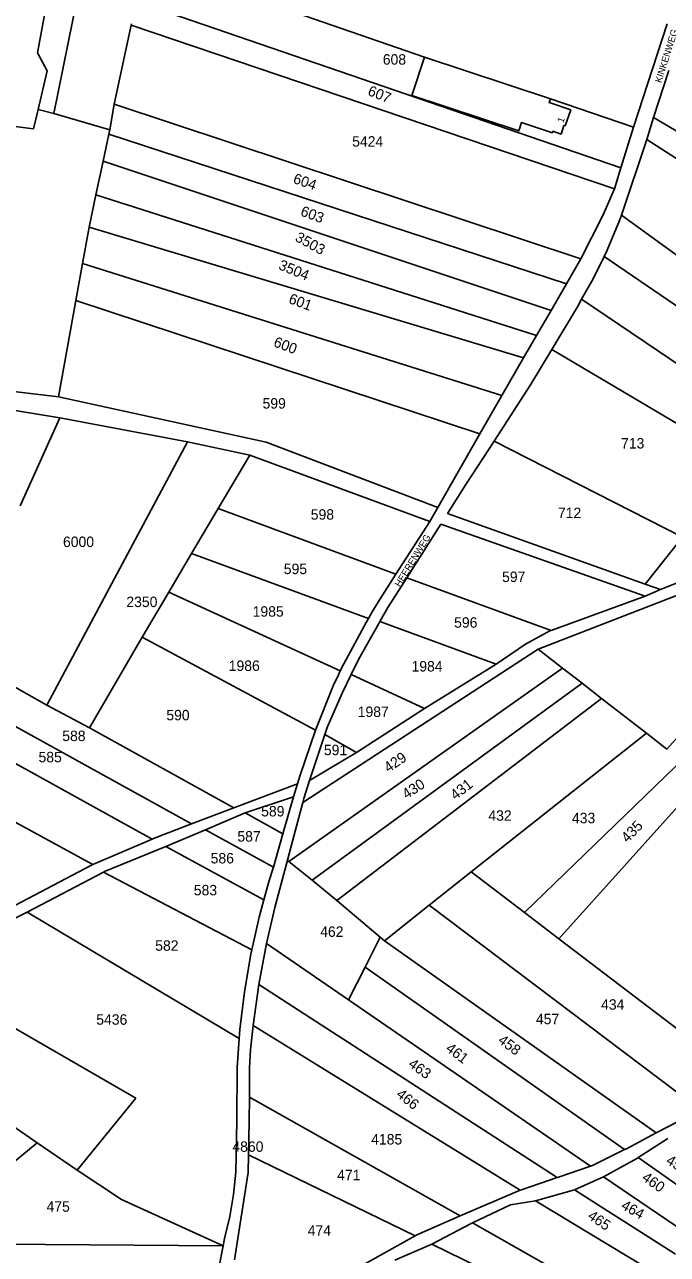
# Model space of a CAD drawing. Extents: x 191922 to 199923, y 328959 to 333350.
# Drawn here: x 197587.1 to 197753.4, y 331050.3 to 331368.3 of the extents above; entities that cross this region are included whole.
import ezdxf

# ---------------------------------------------------------------- set-up
doc = ezdxf.new("R2010")
doc.units = 0
for name, color, linetype in [('enkelbestemming', 7, 'Continuous'), ('Level 6', 7, 'Continuous'), ('maatvoering - maximum aantal wooneenheden', 7, 'Continuous'), ('Maatvoering_symbolen', 7, 'Continuous'), ('recreatiewoning', 7, 'Continuous')]:
    doc.layers.add(name, color=color, linetype=linetype)

msp = doc.modelspace()

# ---------------------------------------------------------------- linework, layer by layer
at = {"layer": 'Level 6'}
for p, q in [((197594.72, 331345.29), (197609.06, 331415.97)), ((197594.97, 331384.96), (197590.45, 331361)), ((197618.15, 331384.95), (197690.55, 331359.88)), ((197615.96, 331374.26), (197741.36, 331331.27)), ((197610.32, 331347.75), (197614.7, 331368.12)), ((197614.7, 331368.12), (197614.77, 331368.45)), ((197614.7, 331368.12), (197739.69, 331325.86)), ((197753.36, 331368.44), (197744.61, 331341.77)), ((197590.45, 331361), (197592.96, 331356.29)), ((197690.55, 331359.88), (197723.17, 331349.08)), ((197592.96, 331356.29), (197590.62, 331346.37)), ((197749.85, 331344.29), (197753.74, 331356.42)), ((197519.42, 331349.65), (197589.44, 331341.37)), ((197723.17, 331349.08), (197744.61, 331341.77)), ((197589.44, 331341.37), (197590.62, 331346.37)), ((197594.72, 331345.29), (197590.62, 331346.37)), ((197609.17, 331341.09), (197594.72, 331345.29)), ((197609.17, 331341.09), (197610.32, 331347.75)), ((197610.32, 331347.75), (197731.02, 331307.71)), ((197744.61, 331341.77), (197741.36, 331331.27)), ((197748.05, 331338.56), (197749.85, 331344.29)), ((197749.85, 331344.29), (197816.14, 331305.02)), ((197607.44, 331332.97), (197608.93, 331339.96)), ((197608.93, 331339.96), (197609.17, 331341.09)), ((197608.93, 331339.96), (197727.3, 331301.28)), ((197741.52, 331319), (197748.05, 331338.56)), ((197748.05, 331338.56), (197810.87, 331298.07)), ((197605.59, 331324.28), (197607.44, 331332.97)), ((197607.44, 331332.97), (197723.33, 331294.41)), ((197741.36, 331331.27), (197739.69, 331325.86)), ((197739.61, 331325.62), (197736.82, 331319.12)), ((197739.69, 331325.86), (197739.61, 331325.62)), ((197603.8, 331315.87), (197605.59, 331324.28)), ((197605.59, 331324.28), (197719.57, 331287.91)), ((197736.82, 331319.12), (197731.02, 331307.71)), ((197737.82, 331309.99), (197741.03, 331317.62)), ((197741.03, 331317.62), (197741.52, 331319)), ((197741.52, 331319), (197797.13, 331278.63)), ((197602.12, 331306.54), (197603.8, 331315.87)), ((197603.8, 331315.87), (197716.2, 331282.09)), ((197737.03, 331308.37), (197737.82, 331309.99)), ((197600.4, 331296.98), (197602.12, 331306.54)), ((197602.12, 331306.54), (197710.61, 331272.42)), ((197731.02, 331307.71), (197727.3, 331301.28)), ((197734.18, 331302.55), (197737.03, 331308.37)), ((197737.03, 331308.37), (197791.65, 331270.93)), ((197727.3, 331301.28), (197723.33, 331294.41)), ((197731.23, 331297.32), (197734.18, 331302.55)), ((197730.12, 331295.34), (197731.23, 331297.32)), ((197731.23, 331297.32), (197809.35, 331244.36)), ((197595.91, 331272.08), (197600.4, 331296.98)), ((197600.4, 331296.98), (197704.86, 331262.47)), ((197723.33, 331294.41), (197719.57, 331287.91)), ((197723.49, 331284.31), (197730.12, 331295.34)), ((197719.57, 331287.91), (197716.2, 331282.09)), ((197717.96, 331275.11), (197723.49, 331284.31)), ((197723.49, 331284.31), (197772.73, 331255.18)), ((197716.2, 331282.09), (197710.61, 331272.42)), ((197572.85, 331274.81), (197595.91, 331272.08)), ((197708.59, 331260.62), (197717.96, 331275.11)), ((197595.91, 331272.08), (197649.63, 331260.33)), ((197710.61, 331272.42), (197704.86, 331262.47)), ((197573.15, 331270.46), (197596.26, 331266.6)), ((197573.15, 331270.46), (197596.26, 331266.6)), ((197586.03, 331243.9), (197596.26, 331266.6)), ((197596.26, 331266.6), (197629.25, 331260.44)), ((197596.26, 331266.6), (197629.25, 331260.44)), ((197704.86, 331262.47), (197694.06, 331243.46)), ((197592.93, 331192.3), (197629.25, 331260.44)), ((197629.25, 331260.44), (197645.41, 331256.95)), ((197629.25, 331260.44), (197645.41, 331256.95)), ((197649.63, 331260.33), (197694.06, 331243.46)), ((197701.3, 331249.36), (197708.59, 331260.62)), ((197757.32, 331235.76), (197708.59, 331260.62)), ((197637.22, 331243.14), (197645.41, 331256.95)), ((197645.41, 331256.95), (197691.99, 331239.81)), ((197645.41, 331256.95), (197691.99, 331239.81)), ((197696.54, 331241.86), (197701.3, 331249.36)), ((197630.32, 331231.51), (197637.22, 331243.14)), ((197637.22, 331243.14), (197683.2, 331226.18)), ((197694.06, 331243.46), (197691.99, 331239.81)), ((197683.2, 331226.18), (197691.99, 331239.81)), ((197683.2, 331226.18), (197691.99, 331239.81)), ((197747.69, 331223.62), (197696.54, 331241.86)), ((197797.44, 331240.74), (197751.6, 331222.22)), ((197686, 331225.28), (197694.8, 331239.12)), ((197694.8, 331239.12), (197747.69, 331220.54)), ((197747.69, 331223.62), (197757.32, 331235.76)), ((197624.44, 331221.58), (197630.32, 331231.51)), ((197630.32, 331231.51), (197676.07, 331214.78)), ((197720.01, 331206.79), (197778.04, 331229.41)), ((197678.65, 331219.12), (197683.2, 331226.18)), ((197678.65, 331219.12), (197683.2, 331226.18)), ((197681.12, 331217.6), (197686, 331225.28)), ((197723.31, 331211.67), (197686, 331225.28)), ((197617.54, 331209.88), (197624.44, 331221.58)), ((197624.44, 331221.58), (197668.8, 331201.18)), ((197751.6, 331222.22), (197747.69, 331223.62)), ((197747.69, 331220.54), (197751.6, 331222.22)), ((197677.03, 331216.43), (197678.65, 331219.12)), ((197677.03, 331216.43), (197678.65, 331219.12)), ((197679.06, 331213.94), (197681.12, 331217.6)), ((197747.69, 331220.54), (197723.31, 331211.67)), ((197675.45, 331213.71), (197676.07, 331214.78)), ((197675.45, 331213.71), (197676.07, 331214.78)), ((197676.07, 331214.78), (197677.03, 331216.43)), ((197676.07, 331214.78), (197677.03, 331216.43)), ((197669.71, 331203.03), (197675.45, 331213.71)), ((197669.71, 331203.03), (197675.45, 331213.71)), ((197673.53, 331204.14), (197678.78, 331213.46)), ((197678.78, 331213.46), (197679.06, 331213.94)), ((197709.09, 331202.92), (197679.06, 331213.94)), ((197723.03, 331211.57), (197716.68, 331208.11)), ((197723.31, 331211.67), (197723.03, 331211.57)), ((197617.54, 331209.88), (197603.9, 331186.44)), ((197617.54, 331209.88), (197662.38, 331185.86)), ((197716.68, 331208.11), (197709.09, 331202.92)), ((197568.17, 331206.3), (197592.93, 331192.3)), ((197659.12, 331167.15), (197720.01, 331206.79)), ((197720.01, 331206.79), (197726.3, 331201.92)), ((197655.5, 331151.9), (197726.3, 331201.92)), ((197668.8, 331201.18), (197669.71, 331203.03)), ((197668.8, 331201.18), (197669.71, 331203.03)), ((197671.63, 331200.3), (197673.53, 331204.14)), ((197709.09, 331202.92), (197690.6, 331191.49)), ((197731.35, 331198), (197726.3, 331201.92)), ((197562.63, 331199.05), (197630.32, 331161.62)), ((197666.96, 331197.36), (197668.32, 331200.21)), ((197666.96, 331197.36), (197668.32, 331200.21)), ((197668.32, 331200.21), (197668.8, 331201.18)), ((197668.32, 331200.21), (197668.8, 331201.18)), ((197669.24, 331195.47), (197671.63, 331200.3)), ((197690.6, 331191.49), (197671.63, 331200.3)), ((197661.48, 331147.08), (197731.35, 331198)), ((197662.38, 331185.86), (197666.96, 331197.36)), ((197662.38, 331185.86), (197666.96, 331197.36)), ((197665.44, 331186.57), (197669.24, 331195.47)), ((197731.35, 331198), (197736.4, 331194.08)), ((197556.63, 331192.75), (197620.11, 331157.73)), ((197592.93, 331192.3), (197603.9, 331186.44)), ((197667.89, 331141.87), (197736.4, 331194.08)), ((197736.4, 331194.08), (197747.98, 331185.1)), ((197690.6, 331191.49), (197673.03, 331180.07)), ((197753.25, 331181), (197761.26, 331189.93)), ((197641.25, 331165.77), (197603.9, 331186.44)), ((197658.38, 331174.27), (197662.38, 331185.86)), ((197658.38, 331174.27), (197662.38, 331185.86)), ((197664.79, 331184.78), (197665.44, 331186.57)), ((197716.41, 331138.73), (197766.6, 331187.21)), ((197664.79, 331184.78), (197660.79, 331172.88)), ((197673.03, 331180.07), (197664.79, 331184.78)), ((197702.65, 331149.22), (197747.98, 331185.1)), ((197725.29, 331131.96), (197772.47, 331184.35)), ((197747.98, 331185.1), (197753.25, 331181)), ((197547.81, 331182.14), (197604.83, 331151.14)), ((197660.79, 331172.88), (197673.03, 331180.07)), ((197657.72, 331172.02), (197658.38, 331174.27)), ((197657.72, 331172.02), (197658.38, 331174.27)), ((197641.25, 331165.77), (197657.72, 331172.02)), ((197657.72, 331172.02), (197656.72, 331168.64)), ((197657.72, 331172.02), (197656.72, 331168.64)), ((197659.4, 331168.19), (197660.79, 331172.88)), ((197656.72, 331168.64), (197644.2, 331164.47)), ((197653.93, 331159.06), (197656.72, 331168.64)), ((197653.93, 331159.06), (197656.72, 331168.64)), ((197656.45, 331157.17), (197659.12, 331167.15)), ((197659.12, 331167.15), (197659.4, 331168.19)), ((197630.32, 331161.62), (197641.25, 331165.77)), ((197644.2, 331164.47), (197633.96, 331160.14)), ((197653.93, 331159.06), (197644.2, 331164.47)), ((197620.46, 331157.88), (197630.32, 331161.62)), ((197604.83, 331151.14), (197620.11, 331157.73)), ((197620.11, 331157.73), (197620.46, 331157.88)), ((197633.96, 331160.14), (197623.71, 331155.8)), ((197633.96, 331160.14), (197651.49, 331150.48)), ((197651.49, 331150.48), (197653.93, 331159.06)), ((197651.49, 331150.48), (197653.93, 331159.06)), ((197655.12, 331152.24), (197656.45, 331157.17)), ((197623.71, 331155.8), (197607.84, 331149.34)), ((197623.71, 331155.8), (197649.02, 331141.99)), ((197584.62, 331140.53), (197604.47, 331150.98)), ((197604.47, 331150.98), (197604.83, 331151.14)), ((197651.84, 331140.01), (197655.12, 331152.24)), ((197655.5, 331151.9), (197655.12, 331152.24)), ((197655.5, 331151.9), (197661.48, 331147.08)), ((197607.58, 331149.2), (197587.84, 331138.83)), ((197607.84, 331149.34), (197607.58, 331149.2)), ((197607.58, 331149.2), (197645.89, 331129.06)), ((197650.41, 331147.01), (197651.49, 331150.48)), ((197650.41, 331147.01), (197651.49, 331150.48)), ((197702.65, 331149.22), (197691.78, 331140.61)), ((197716.41, 331138.73), (197702.65, 331149.22)), ((197649.02, 331141.99), (197650.41, 331147.01)), ((197649.02, 331141.99), (197650.41, 331147.01)), ((197667.89, 331141.87), (197661.48, 331147.08)), ((197647.78, 331137.53), (197649.02, 331141.99)), ((197647.78, 331137.53), (197649.02, 331141.99)), ((197667.89, 331141.87), (197679.11, 331132.34)), ((197587.84, 331138.83), (197558.3, 331124.01)), ((197587.84, 331138.83), (197642.65, 331106.17)), ((197649.73, 331130.73), (197651.84, 331140.01)), ((197680.2, 331131.41), (197691.78, 331140.61)), ((197691.78, 331140.61), (197761.94, 331087.72)), ((197725.29, 331131.96), (197716.41, 331138.73)), ((197645.89, 331129.06), (197647.78, 331137.53)), ((197645.89, 331129.06), (197647.78, 331137.53)), ((197675.19, 331124.61), (197679.11, 331132.34)), ((197679.11, 331132.34), (197680.2, 331131.41)), ((197725.29, 331131.96), (197767.6, 331099.7)), ((197645.63, 331127.93), (197645.89, 331129.06)), ((197645.63, 331127.93), (197645.89, 331129.06)), ((197647.76, 331120.14), (197649.73, 331130.73)), ((197649.73, 331130.73), (197670.94, 331116.19)), ((197680.2, 331131.41), (197750.54, 331081.8)), ((197643.98, 331118.24), (197645.63, 331127.93)), ((197643.98, 331118.24), (197645.63, 331127.93)), ((197615.92, 331090.78), (197558.3, 331124.01)), ((197670.94, 331116.19), (197675.19, 331124.61)), ((197675.19, 331124.61), (197742.29, 331077.43)), ((197646.27, 331109.52), (197647.76, 331120.14)), ((197647.76, 331120.14), (197724.89, 331070.2)), ((197642.81, 331108.48), (197643.98, 331118.24)), ((197642.81, 331108.48), (197643.98, 331118.24)), ((197733.49, 331073.16), (197670.94, 331116.19)), ((197538.92, 331114.68), (197590.41, 331079.16)), ((197646.05, 331107.97), (197646.27, 331109.52)), ((197646.27, 331109.52), (197715.36, 331066.92)), ((197642.65, 331106.17), (197642.81, 331108.48)), ((197642.65, 331106.17), (197642.81, 331108.48)), ((197645.57, 331103.26), (197646.05, 331107.97)), ((197642.14, 331098.66), (197642.65, 331106.17)), ((197642.14, 331098.66), (197642.65, 331106.17)), ((197645.34, 331098.54), (197645.57, 331103.26)), ((197642.01, 331084.85), (197642.14, 331098.66)), ((197642.01, 331084.85), (197642.14, 331098.66)), ((197645.27, 331090.99), (197645.34, 331098.54)), ((197615.92, 331090.78), (197600.71, 331072.09)), ((197645.21, 331084.81), (197645.27, 331090.99)), ((197645.27, 331090.99), (197699.84, 331060.35)), ((197761.94, 331087.72), (197750.87, 331081.98)), ((197641.8, 331071.61), (197642.01, 331084.85)), ((197641.8, 331071.61), (197642.01, 331084.85)), ((197645.07, 331076.06), (197645.21, 331084.81)), ((197750.54, 331081.8), (197742.79, 331077.68)), ((197750.87, 331081.98), (197750.54, 331081.8)), ((197590.41, 331079.16), (197570.4, 331062.78)), ((197590.41, 331079.16), (197600.71, 331072.09)), ((197742.79, 331077.68), (197742.29, 331077.43)), ((197745.87, 331075.4), (197753.48, 331080.3)), ((197645, 331071.56), (197645.07, 331076.06)), ((197645.07, 331076.06), (197688.16, 331055.15)), ((197742.29, 331077.43), (197734.03, 331073.34)), ((197736.92, 331070.4), (197745.64, 331075.25)), ((197745.64, 331075.25), (197745.87, 331075.4)), ((197745.87, 331075.4), (197761.85, 331064.09)), ((197600.71, 331072.09), (197612.18, 331064.51)), ((197641.18, 331065.85), (197641.8, 331071.61)), ((197641.18, 331065.85), (197641.8, 331071.61)), ((197642.49, 331055.56), (197645, 331071.56)), ((197733.49, 331073.16), (197725.23, 331070.32)), ((197734.03, 331073.34), (197733.49, 331073.16)), ((197724.89, 331070.2), (197715.67, 331067.05)), ((197725.23, 331070.32), (197724.89, 331070.2)), ((197729.38, 331067.04), (197736.92, 331070.4)), ((197736.92, 331070.4), (197758.13, 331056.05)), ((197640.2, 331060.13), (197641.18, 331065.85)), ((197640.2, 331060.13), (197641.18, 331065.85)), ((197715.36, 331066.92), (197699.84, 331060.35)), ((197715.67, 331067.05), (197715.36, 331066.92)), ((197719.33, 331064.17), (197729.38, 331067.04)), ((197729.38, 331067.04), (197755.53, 331050.42)), ((197612.18, 331064.51), (197638.51, 331052.6)), ((197702.96, 331058.51), (197712.83, 331063.16)), ((197712.83, 331063.16), (197719.33, 331064.17)), ((197719.33, 331064.17), (197752.61, 331044.11)), ((197638.87, 331054.48), (197640.2, 331060.13)), ((197638.87, 331054.48), (197640.2, 331060.13)), ((197699.84, 331060.35), (197688.45, 331055.31)), ((197641.45, 331048.93), (197642.49, 331055.56)), ((197692.49, 331052.97), (197702.63, 331058.35)), ((197702.63, 331058.35), (197702.96, 331058.51)), ((197702.96, 331058.51), (197747.68, 331033.25)), ((197580.89, 331053), (197638.51, 331052.6)), ((197638.51, 331052.6), (197637.42, 331046.84)), ((197638.51, 331052.6), (197637.42, 331046.84)), ((197638.51, 331052.6), (197638.87, 331054.48)), ((197638.51, 331052.6), (197638.87, 331054.48)), ((197688.16, 331055.15), (197668.81, 331044.42)), ((197682.87, 331048.9), (197692.49, 331052.97)), ((197688.45, 331055.31), (197688.16, 331055.15)), ((197692.49, 331052.97), (197745.17, 331027.41))]:
    msp.add_line(p, q, dxfattribs=at)
at = {"layer": 'recreatiewoning'}
for p, q in [((197727, 331342.08), (197728.41, 331346.26)), ((197725.91, 331339.99), (197726.63, 331342.2)), ((197726.63, 331342.2), (197727, 331342.08))]:
    msp.add_line(p, q, dxfattribs=at)
msp.add_lwpolyline([(197725.91, 331339.99), (197723.8, 331340.69), (197723.67, 331340.3), (197715.68, 331342.94), (197714.98, 331340.81), (197687.27, 331349.98), (197690.55, 331359.88), (197723.17, 331349.08), (197722.84, 331348.11), (197728.41, 331346.26)], dxfattribs=at)

# ---------------------------------------------------------------- texts
at = {"layer": 'enkelbestemming'}
for s, p in [('608', (197679.79, 331357.92)), ('5424', (197671.87, 331336.73)), ('599', (197648.69, 331269.01)), ('713', (197741.43, 331258.69)), ('598', (197661.16, 331240.29)), ('712', (197725.09, 331240.7)), ('6000', (197597.07, 331233.22)), ('595', (197654.18, 331226.22)), ('597', (197710.64, 331224.17)), ('2350', (197613.46, 331217.7)), ('1985', (197646.13, 331215.21)), ('596', (197698.24, 331212.36)), ('1986', (197639.94, 331201.19)), ('1984', (197687.22, 331201.04)), ('590', (197623.8, 331188.42)), ('1987', (197673.31, 331189.28)), ('588', (197596.88, 331183.05)), ('585', (197590.74, 331177.57)), ('591', (197664.56, 331179.41)), ('589', (197648.33, 331163.57)), ('432', (197707.1, 331162.46)), ('433', (197728.72, 331161.81)), ('587', (197642.18, 331157.07)), ('586', (197635.26, 331151.42)), ('583', (197630.91, 331143.17)), ('462', (197663.6, 331132.44)), ('582', (197620.93, 331128.84)), ('434', (197736.26, 331113.61)), ('5436', (197605.67, 331109.72)), ('457', (197719.4, 331109.86)), ('4185', (197676.78, 331078.76)), ('4860', (197640.89, 331076.87)), ('471', (197667.98, 331069.53)), ('475', (197592.81, 331061.37)), ('474', (197660.36, 331055.16))]:
    msp.add_text(s, height=2.7, dxfattribs=at).set_placement(p)
for s, rotation, p in [('607', 338.2625, (197675.69, 331350.14)), ('604', 340.9482, (197656.39, 331327.38)), ('603', 339.6267, (197658.29, 331318.99)), ('3503', 331.2145, (197656.89, 331312.5)), ('3504', 337.5261, (197652.62, 331305.12)), ('601', 339.4976, (197655.23, 331296.36)), ('600', 339.2962, (197651.33, 331285.16)), ('429', 34.2005, (197681.24, 331174.8)), ('430', 32.9851, (197685.91, 331167.95)), ('431', 37.8699, (197698.56, 331167.69)), ('435', 45.5286, (197743.07, 331156.62)), ('458', 323.0957, (197709.38, 331105.26)), ('461', 322.7376, (197695.84, 331103.14)), ('463', 324.0193, (197686.18, 331099.08)), ('466', 321.5476, (197683.07, 331091.31)), ('459', 329.3694, (197752.82, 331073.94)), ('460', 325.1489, (197746.59, 331069.68)), ('464', 330.801, (197741.21, 331062.26)), ('465', 325.9579, (197732.57, 331059.74))]:
    msp.add_text(s, height=2.7, rotation=rotation, dxfattribs=at).set_placement(p)
at = {"layer": 'maatvoering - maximum aantal wooneenheden'}
msp.add_text('1', height=1.75, rotation=71.3837, dxfattribs=at).set_placement((197726.49, 331342.76))
at = {"layer": 'Maatvoering_symbolen'}
for s, rotation, p in [('KINKENWEG', 72.5262, (197751.83, 331353.09)), ('HEERENWEG', 58.5052, (197684.24, 331222.74))]:
    msp.add_text(s, height=1.75, rotation=rotation, dxfattribs=at).set_placement(p)

doc.saveas('drawing.dxf')
